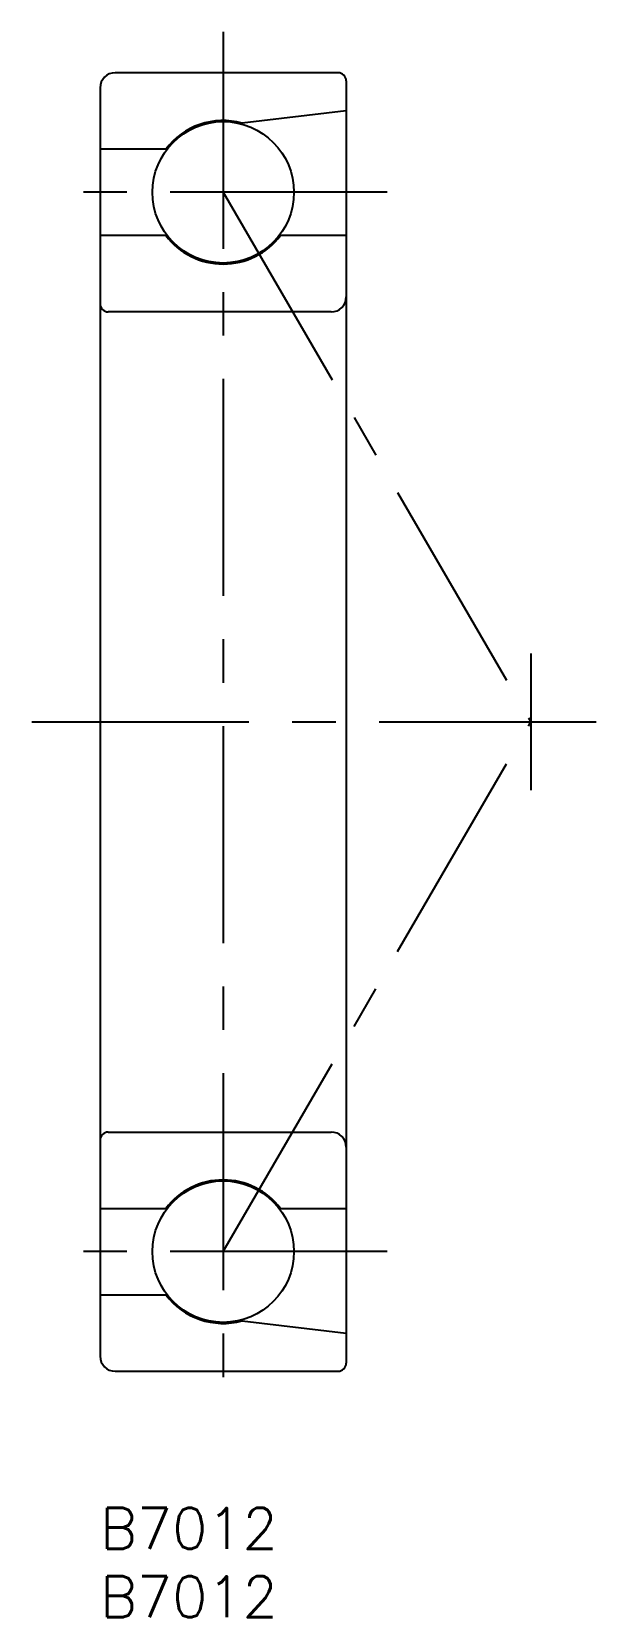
# Model space of a CAD drawing. Extents: x -5 to 36, y -8 to 108.
import ezdxf

# ---------------------------------------------------------------- set-up
doc = ezdxf.new("R2010")
doc.units = 0
doc.header["$LTSCALE"] = 0.5
doc.linetypes.add('CENTER', pattern=[50.8, 31.75, -6.35, 6.35, -6.35])
for name, color, linetype in [('MSM_CENTER', 1, 'CENTER'), ('MSM_CONTINUOUS', 7, 'CONTINUOUS'), ('MSM_PART_NUMBER', 7, 'CONTINUOUS')]:
    doc.layers.add(name, color=color, linetype=linetype)
doc.styles.get("Standard").update_dxf_attribs({"font": 'txt.shx', "height": 3, "bigfont": 'bigfont.shx'})

msp = doc.modelspace()

# ---------------------------------------------------------------- linework, layer by layer
at = {"layer": 'MSM_CENTER'}
for p, q in [((9, 108), (9, 7)), ((21, 96.25), (-3, 96.25)), ((9, 96.25), (31.5, 57.5)), ((31.5, 62.5), (31.5, 52.5)), ((-5, 57.5), (36.5, 57.5)), ((9, 18.75), (31.5, 57.5)), ((21, 18.75), (-3, 18.75))]:
    msp.add_line(p, q, dxfattribs=at)
at = {"layer": 'MSM_CONTINUOUS'}
for p, q in [((17.4, 105), (1.1, 105)), ((18, 104.4), (18, 10.6)), ((0, 103.9), (0, 11.1)), ((18, 102.202187), (10.384838, 101.314062)), ((4.8, 99.4), (0, 99.4)), ((4.8, 93.1), (0, 93.1)), ((18, 93.1), (13.2, 93.1)), ((16.9, 87.5), (0.6, 87.5)), ((0.6, 27.5), (16.9, 27.5)), ((0, 21.9), (4.8, 21.9)), ((13.2, 21.9), (18, 21.9)), ((0, 15.6), (4.8, 15.6)), ((10.384838, 13.685938), (18, 12.797813)), ((1.1, 10), (17.4, 10))]:
    msp.add_line(p, q, dxfattribs=at)
for centre in [(9, 96.25), (9, 18.75)]:
    msp.add_circle(centre, 5.17125, dxfattribs=at)
for centre, radius, start, end in [((1.1, 103.9), 1.1, 90, 180), ((17.4, 104.4), 0.6, 0, 90), ((9, 96.25), 5.25, 74.70560732, 143.13010235), ((9, 96.25), 5.25, 216.86989765, 323.13010235), ((16.9, 88.6), 1.1, 270, 0), ((0.6, 88.1), 0.6, 180, 270), ((0.6, 26.9), 0.6, 90, 180), ((16.9, 26.4), 1.1, 0, 90), ((9, 18.75), 5.25, 36.86989765, 143.13010235), ((9, 18.75), 5.25, 216.86989765, 285.29439268), ((1.1, 11.1), 1.1, 180, 270), ((17.4, 10.6), 0.6, 270, 0)]:
    msp.add_arc(centre, radius, start, end, dxfattribs=at)

# ---------------------------------------------------------------- texts
at = {"layer": 'MSM_PART_NUMBER'}
for p in [(0, -3), (0, -8)]:
    msp.add_text('B7012', height=3, dxfattribs=at).set_placement(p)

doc.saveas('drawing.dxf')
